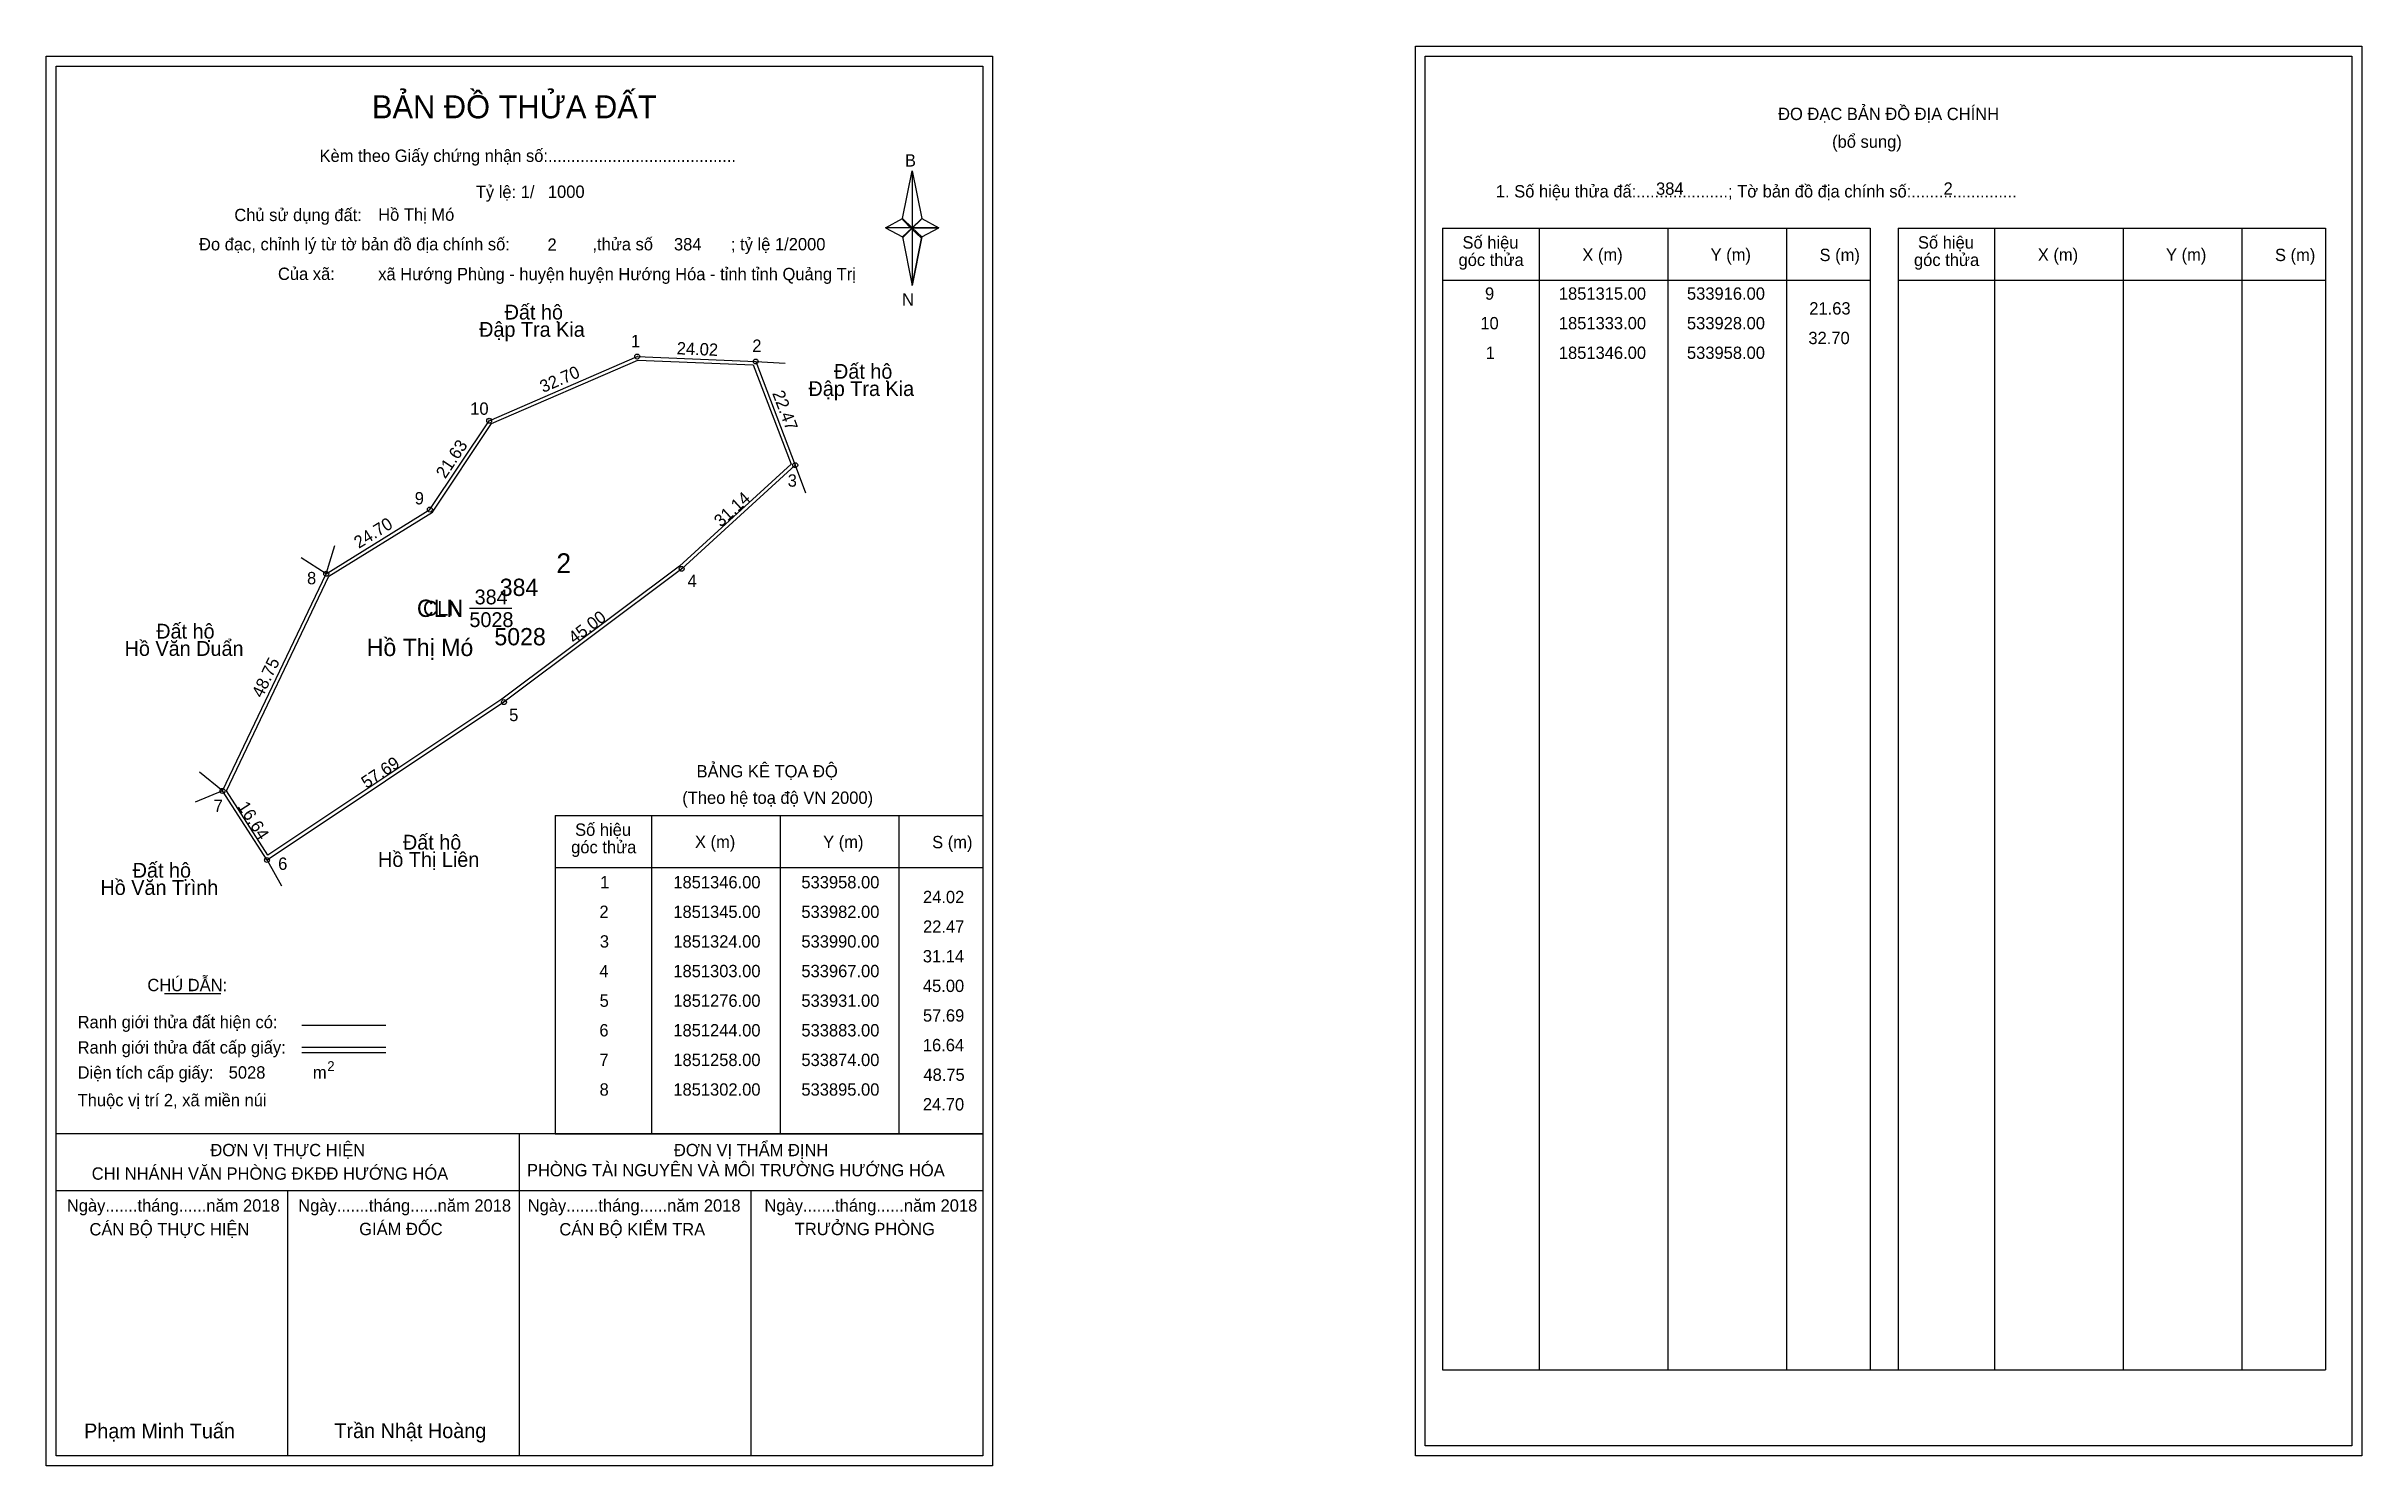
# Model space of a CAD drawing. Extents: x 533838 to 534307, y 1851121 to 1851409.
import ezdxf

# ---------------------------------------------------------------- set-up
doc = ezdxf.new("R2010")
doc.units = 0
for name, color, linetype in [('Level 1', 7, 'Continuous'), ('Level 10', 7, 'Continuous'), ('Level 11', 7, 'Continuous'), ('Level 13', 7, 'Continuous'), ('Level 2', 7, 'Continuous'), ('Level 27', 7, 'Continuous'), ('Level 3', 7, 'Continuous'), ('Level 36', 7, 'Continuous'), ('Level 4', 7, 'Continuous'), ('Level 49', 7, 'Continuous'), ('Level 5', 7, 'Continuous'), ('Level 53', 7, 'Continuous'), ('Level 55', 7, 'Continuous'), ('Level 6', 7, 'Continuous'), ('Level 63', 7, 'Continuous'), ('Level 7', 7, 'Continuous'), ('Level 9', 7, 'Continuous')]:
    doc.layers.add(name, color=color, linetype=linetype)

msp = doc.modelspace()

# ---------------------------------------------------------------- linework, layer by layer
at = {"layer": 'Level 1'}
for p, q in [((533840.3, 1851404.86), (533840.3, 1851404.86)), ((534117.62, 1851406.86), (534117.62, 1851406.86)), ((534011.72, 1851373.98), (534013.69, 1851383.62)), ((534013.69, 1851383.62), (534013.69, 1851372.1)), ((534013.69, 1851383.62), (534015.65, 1851373.98)), ((534008.27, 1851372.1), (534011.72, 1851373.98)), ((534011.72, 1851373.98), (534013.69, 1851372.1)), ((534013.54, 1851371.88), (534011.72, 1851373.76)), ((534013.69, 1851372.1), (534011.72, 1851370.26)), ((534013.54, 1851371.88), (534011.72, 1851370.04)), ((534011.72, 1851370.04), (534013.54, 1851371.88)), ((534011.72, 1851370.26), (534013.69, 1851360.4)), ((534015.51, 1851373.76), (534013.54, 1851371.88)), ((534013.54, 1851371.88), (534015.51, 1851373.76)), ((534015.51, 1851370.04), (534013.54, 1851371.88)), ((534015.65, 1851373.98), (534013.69, 1851372.1)), ((534013.69, 1851372.1), (534013.69, 1851360.4)), ((534013.69, 1851372.1), (534019.1, 1851372.1)), ((534013.69, 1851372.1), (534015.65, 1851370.26)), ((534015.65, 1851370.26), (534013.69, 1851360.4)), ((534015.65, 1851370.26), (534019.1, 1851372.1)), ((534121.15, 1851372.01), (534207.75, 1851372.01)), ((534140.74, 1851140.74), (534140.74, 1851372.01)), ((534166.81, 1851140.74), (534166.81, 1851372.01)), ((534190.79, 1851372.01), (534190.79, 1851140.74)), ((534207.75, 1851372.01), (534207.75, 1851140.74)), ((534213.41, 1851372.01), (534300.01, 1851372.01)), ((534233, 1851140.74), (534233, 1851372.01)), ((534259.07, 1851140.74), (534259.07, 1851372.01)), ((534283.04, 1851372.01), (534283.04, 1851140.74)), ((534300.01, 1851372.01), (534300.01, 1851140.74)), ((534121.15, 1851361.48), (534207.75, 1851361.48)), ((534213.41, 1851361.48), (534300.01, 1851361.48)), ((533941.39, 1851253.04), (534027.99, 1851253.04)), ((533960.98, 1851188.51), (533960.98, 1851253.04)), ((533987.05, 1851188.51), (533987.05, 1851253.04)), ((534011.02, 1851253.04), (534011.02, 1851188.51)), ((533941.39, 1851242.51), (534027.99, 1851242.51)), ((533862.21, 1851216.93), (533873.62, 1851216.93)), ((533890.08, 1851210.52), (533907.09, 1851210.52)), ((533890.08, 1851206.08), (533907.09, 1851206.08)), ((533890.08, 1851204.98), (533907.09, 1851204.98)), ((533947.12, 1851188.51), (533840.29, 1851188.51)), ((534027.99, 1851188.51), (533923.15, 1851188.51)), ((533934.14, 1851123.29), (533934.14, 1851188.51)), ((533941.39, 1851188.51), (534027.99, 1851188.51)), ((534027.99, 1851176.96), (533840.29, 1851176.96)), ((533887.22, 1851123.29), (533887.22, 1851176.96)), ((533981.07, 1851123.29), (533981.07, 1851176.96)), ((534121.15, 1851140.74), (534300.01, 1851140.74)), ((534027.99, 1851123.29), (534027.99, 1851123.29)), ((534305.32, 1851125.29), (534305.32, 1851125.29))]:
    msp.add_line(p, q, dxfattribs=at)
for points in [[(534011.72, 1851373.98), (534013.69, 1851383.62), (534013.69, 1851372.1)], [(534008.27, 1851372.1), (534011.72, 1851370.26), (534013.69, 1851372.1)], [(534013.69, 1851372.1), (534015.65, 1851373.98), (534019.1, 1851372.1)], [(534013.69, 1851372.1), (534013.69, 1851360.4), (534015.65, 1851370.26)]]:
    msp.add_lwpolyline(points, close=True, dxfattribs=at)
at = {"layer": 'Level 10'}
for points in [[(533883, 1851244), (533874, 1851258), (533895, 1851302), (533916, 1851315), (533928, 1851333), (533958, 1851346), (533982, 1851345), (533990, 1851324), (533967, 1851303), (533931, 1851276)], [(533883.2, 1851244.98), (533874.8, 1851258.05), (533895.54, 1851301.51), (533916.5, 1851314.48), (533928.47, 1851332.44), (533958.13, 1851345.29), (533981.51, 1851344.32), (533989.18, 1851324.2), (533966.55, 1851303.54), (533930.6, 1851276.57)]]:
    msp.add_lwpolyline(points, close=True, dxfattribs=at)
at = {"layer": 'Level 11'}
for centre in [(533958, 1851346), (533982, 1851345), (533928, 1851333), (533990, 1851324), (533916, 1851315), (533895, 1851302), (533967, 1851303), (533931, 1851276), (533874, 1851258), (533883, 1851244), (533883, 1851244)]:
    msp.add_circle(centre, 0.5, dxfattribs=at)
at = {"layer": 'Level 27'}
for p, q in [((533982, 1851345), (533987.99, 1851344.68)), ((533990, 1851324), (533992.11, 1851318.38)), ((533895, 1851302), (533889.94, 1851305.22)), ((533895, 1851302), (533896.74, 1851307.74)), ((533874, 1851258), (533868.44, 1851255.75)), ((533874, 1851258), (533869.33, 1851261.77)), ((533883, 1851244), (533885.96, 1851238.78))]:
    msp.add_line(p, q, dxfattribs=at)
at = {"layer": 'Level 3'}
for p, q in [((534121.15, 1851372.01), (534121.15, 1851140.74)), ((534213.41, 1851372.01), (534213.41, 1851140.74)), ((533941.39, 1851253.04), (533941.39, 1851188.51))]:
    msp.add_line(p, q, dxfattribs=at)
at = {"layer": 'Level 63'}
for points in [[(534115.62, 1851408.86), (534307.32, 1851408.86), (534307.32, 1851123.29), (534115.62, 1851123.29)], [(533838.29, 1851406.86), (534029.99, 1851406.86), (534029.99, 1851121.29), (533838.29, 1851121.29)], [(533840.29, 1851404.86), (534027.99, 1851404.86), (534027.99, 1851123.29), (533840.29, 1851123.29)], [(534117.62, 1851406.86), (534305.32, 1851406.86), (534305.32, 1851125.29), (534117.62, 1851125.29)]]:
    msp.add_lwpolyline(points, close=True, dxfattribs=at)
at = {"layer": 'Level 9'}
msp.add_line((533924, 1851295), (533932.62, 1851295), dxfattribs=at)

# ---------------------------------------------------------------- texts
at = {"layer": 'Level 1'}
for s, height, p in [('BẢN ĐỒ THỬA ĐẤT', 4.6657, (533904.26, 1851394.27)), ('ĐO ĐẠC BẢN ĐỒ ĐỊA CHÍNH', 2.5, (534189.1, 1851393.92)), ('(bổ sung)', 2.5, (534200.04, 1851388.3)), ('Kèm theo Giấy chứng nhận số:.........................................', 2.5, (533893.64, 1851385.44)), ('B', 2.5, (534012.23, 1851384.5)), ('1. Số hiệu thửa đấ:....................; Tờ bản đồ địa chính số:.......................', 2.5, (534131.93, 1851378.24)), ('Chủ sử dụng đất:', 2.5, (533876.38, 1851373.45)), ('Đo đạc, chỉnh lý từ tờ bản đồ địa chính số:                  ,thửa số                 ; tỷ lệ 1/2000', 2.5, (533869.23, 1851367.52)), ('Số hiệu', 2.5, (534125.17, 1851367.88)), ('Số hiệu', 2.5, (534217.43, 1851367.88)), ('góc thửa', 2.5, (534124.37, 1851364.35)), ('X (m)', 2.5, (534149.45, 1851365.4)), ('Y (m)', 2.5, (534175.43, 1851365.4)), ('S (m)', 2.5, (534197.5, 1851365.35)), ('góc thửa', 2.5, (534216.63, 1851364.35)), ('X (m)', 2.5, (534241.71, 1851365.4)), ('Y (m)', 2.5, (534267.68, 1851365.4)), ('S (m)', 2.5, (534289.76, 1851365.35)), ('Của xã:', 2.5, (533885.22, 1851361.52)), ('N', 2.5, (534011.63, 1851356.33)), ('BẢNG KÊ TỌA ĐỘ', 2.5, (533970.02, 1851260.74)), ('(Theo hệ toạ độ VN 2000)', 2.5, (533967.12, 1851255.38)), ('góc thửa', 2.5, (533944.61, 1851245.37)), ('Số hiệu', 2.5, (533945.41, 1851248.9)), ('X (m)', 2.5, (533969.69, 1851246.43)), ('Y (m)', 2.5, (533995.66, 1851246.43)), ('S (m)', 2.5, (534017.74, 1851246.38)), ('CHÚ DẪN:', 2.5, (533858.77, 1851217.43)), ('Ranh giới thửa đất hiện có:', 2.5, (533844.64, 1851209.93)), ('Ranh giới thửa đất cấp giấy:', 2.5, (533844.64, 1851204.79)), ('Diện tích cấp giấy:', 2.5, (533844.64, 1851199.71)), ('m', 2.5, (533892.3, 1851199.73)), ('2', 2, (533895.2, 1851201.24)), ('Thuộc vị trí 2, xã miền núi', 2.5, (533844.64, 1851194.11)), ('ĐƠN VỊ THỰC HIỆN', 2.5, (533871.53, 1851183.99)), ('ĐƠN VỊ THẨM ĐỊNH', 2.5, (533965.43, 1851183.99)), ('CHI NHÁNH VĂN PHÒNG ĐKĐĐ HƯỚNG HÓA', 2.5, (533847.49, 1851179.23)), ('PHÒNG TÀI NGUYÊN VÀ MÔI TRƯỜNG HƯỚNG HÓA', 2.5, (533935.66, 1851179.92)), ('Ngày.......tháng......năm 2018', 2.5, (533842.46, 1851172.76)), ('Ngày.......tháng......năm 2018', 2.5, (533889.33, 1851172.76)), ('Ngày.......tháng......năm 2018', 2.5, (533935.81, 1851172.76)), ('Ngày.......tháng......năm 2018', 2.5, (533983.77, 1851172.76)), ('CÁN BỘ THỰC HIỆN', 2.5, (533847.04, 1851167.94)), ('GIÁM ĐỐC', 2.5, (533901.68, 1851168)), ('CÁN BỘ KIỂM TRA', 2.5, (533942.22, 1851167.94)), ('TRƯỞNG PHÒNG', 2.5, (533989.91, 1851168)), ('Phạm Minh Tuấn', 3, (533845.95, 1851126.83)), ('Trần Nhật Hoàng', 3, (533896.65, 1851126.88))]:
    msp.add_text(s, height=height, dxfattribs=at).set_placement(p)
at = {"layer": 'Level 11'}
msp.add_text('Tỷ lệ: 1/', height=2.5, dxfattribs=at).set_placement((533925.3, 1851378.13))
at = {"layer": 'Level 13'}
for s, p in [('CLN', (533914.61, 1851293.5)), ('384', (533925.06, 1851295.8)), ('5028', (533924, 1851291.2))]:
    msp.add_text(s, height=3, dxfattribs=at).set_placement(p)
at = {"layer": 'Level 2'}
msp.add_text('Hồ Thị Mó', height=3.5, dxfattribs=at).set_placement((533903.2, 1851285.33))
at = {"layer": 'Level 3'}
msp.add_text('CLN', height=3.5, dxfattribs=at).set_placement((533913.37, 1851293.25))
at = {"layer": 'Level 36'}
for s, p in [('Đất hộ', (533931.14, 1851353.51)), ('Đập Tra Kia', (533925.97, 1851350.01)), ('Đất hộ', (533997.86, 1851341.51)), ('Đập Tra Kia', (533992.69, 1851338.01)), ('Đất hộ', (533860.56, 1851288.86)), ('Hồ Văn Duẩn', (533854.16, 1851285.36)), ('Đất hộ', (533910.54, 1851246.11)), ('Đất hộ', (533855.79, 1851240.43)), ('Hồ Thị Liên', (533905.49, 1851242.61)), ('Hồ Văn Trình', (533849.26, 1851236.93))]:
    msp.add_text(s, height=3, dxfattribs=at).set_placement(p)
at = {"layer": 'Level 4'}
msp.add_text('384', height=3.5, dxfattribs=at).set_placement((533930.15, 1851297.5))
at = {"layer": 'Level 49'}
for s, rotation, p in [('24.02', 357.6141, (533965.96, 1851346.47)), ('32.70', 23.4287, (533938.93, 1851338.61)), ('22.47', 290.8545, (533985.3, 1851338.59)), ('21.63', 56.3099, (533919.11, 1851321.11)), ('31.14', 42.3974, (533974.94, 1851311.33)), ('24.70', 31.7595, (533901.6, 1851307.03)), ('45.00', 36.8699, (533945.25, 1851287.69)), ('48.75', 64.4861, (533882.04, 1851276.7)), ('57.69', 33.6901, (533903.16, 1851258.4)), ('16.64', 302.7352, (533876.96, 1851254.87))]:
    msp.add_text(s, height=2.5, rotation=rotation, dxfattribs=at).set_placement(p)
at = {"layer": 'Level 5'}
msp.add_text('5028', height=3.5, dxfattribs=at).set_placement((533929.06, 1851287.5))
at = {"layer": 'Level 53'}
for s, p in [('9', (534129.73, 1851357.52)), ('1851315.00', (534144.69, 1851357.52)), ('533916.00', (534170.64, 1851357.52)), ('21.63', (534195.42, 1851354.52)), ('10', (534128.79, 1851351.52)), ('1851333.00', (534144.69, 1851351.52)), ('533928.00', (534170.64, 1851351.52)), ('32.70', (534195.24, 1851348.52)), ('1', (534129.87, 1851345.52)), ('1851346.00', (534144.69, 1851345.52)), ('533958.00', (534170.64, 1851345.52)), ('1', (533950.49, 1851238.26)), ('1851346.00', (533965.31, 1851238.26)), ('533958.00', (533991.25, 1851238.26)), ('2', (533950.34, 1851232.26)), ('1851345.00', (533965.31, 1851232.26)), ('533982.00', (533991.25, 1851232.26)), ('24.02', (534015.88, 1851235.26)), ('22.47', (534015.89, 1851229.26)), ('3', (533950.42, 1851226.26)), ('1851324.00', (533965.31, 1851226.26)), ('533990.00', (533991.25, 1851226.26)), ('31.14', (534015.85, 1851223.26)), ('4', (533950.33, 1851220.26)), ('1851303.00', (533965.31, 1851220.26)), ('533967.00', (533991.25, 1851220.26)), ('45.00', (534015.86, 1851217.26)), ('5', (533950.38, 1851214.26)), ('1851276.00', (533965.31, 1851214.26)), ('533931.00', (533991.25, 1851214.26)), ('6', (533950.33, 1851208.26)), ('1851244.00', (533965.31, 1851208.26)), ('533883.00', (533991.25, 1851208.26)), ('57.69', (534015.88, 1851211.26)), ('16.64', (534015.85, 1851205.26)), ('7', (533950.34, 1851202.26)), ('1851258.00', (533965.31, 1851202.26)), ('533874.00', (533991.25, 1851202.26)), ('48.75', (534015.97, 1851199.26)), ('8', (533950.37, 1851196.26)), ('1851302.00', (533965.31, 1851196.26)), ('533895.00', (533991.25, 1851196.26)), ('24.70', (534015.86, 1851193.26))]:
    msp.add_text(s, height=2.5, dxfattribs=at).set_placement(p)
at = {"layer": 'Level 55'}
for s, height, p in [('1', 0.4, (533957.89, 1851346)), ('0', 0.11, (533957.96, 1851345.89)), ('0', 0.11, (533957.96, 1851345.89)), ('2', 0.4, (533981.86, 1851345)), ('0', 0.11, (533981.96, 1851344.89)), ('0', 0.11, (533981.96, 1851344.89)), ('0', 0.11, (533981.96, 1851344.89)), ('10', 0.4, (533927.72, 1851333)), ('0', 0.11, (533927.96, 1851332.89)), ('0', 0.11, (533927.96, 1851332.89)), ('387', 0.11, (533989.88, 1851323.89)), ('3', 0.4, (533989.88, 1851324)), ('0', 0.11, (533989.96, 1851323.89)), ('9', 0.4, (533915.86, 1851315)), ('0', 0.11, (533915.96, 1851314.89)), ('0', 0.11, (533915.96, 1851314.89)), ('8', 0.4, (533894.87, 1851302)), ('0', 0.11, (533894.96, 1851301.89)), ('0', 0.11, (533894.96, 1851301.89)), ('0', 0.11, (533894.96, 1851301.89)), ('0', 0.11, (533894.96, 1851301.89)), ('4', 0.4, (533966.86, 1851303)), ('387', 0.11, (533966.88, 1851302.89)), ('5', 0.4, (533930.87, 1851276)), ('387', 0.11, (533930.88, 1851275.89)), ('7', 0.4, (533873.87, 1851258)), ('398', 0.11, (533873.88, 1851257.89)), ('0', 0.11, (533873.96, 1851257.89)), ('0', 0.11, (533873.96, 1851257.89)), ('6', 0.4, (533882.86, 1851244)), ('387', 0.11, (533882.88, 1851243.89)), ('398', 0.11, (533882.88, 1851243.89))]:
    msp.add_text(s, height=height, dxfattribs=at).set_placement(p)
at = {"layer": 'Level 6'}
for s, p in [('1000', (533939.9, 1851378.15)), ('384', (534164.38, 1851378.78)), ('2', (534222.62, 1851378.8)), ('Hồ Thị Mó', (533905.52, 1851373.51)), ('2', (533939.82, 1851367.43)), ('384', (533965.44, 1851367.51)), ('xã Hướng Phùng - huyện huyện Hướng Hóa - tỉnh tỉnh Quảng Trị', (533905.53, 1851361.47)), ('5028', (533875.24, 1851199.72))]:
    msp.add_text(s, height=2.5, dxfattribs=at).set_placement(p)
at = {"layer": 'Level 7'}
msp.add_text('2', height=4, dxfattribs=at).set_placement((533941.62, 1851302.14))
at = {"layer": 'Level 9'}
for s, p in [('1', (533956.72, 1851347.9)), ('2', (533981.31, 1851346.95)), ('10', (533924.17, 1851334.21)), ('9', (533912.93, 1851316.05)), ('3', (533988.48, 1851319.64)), ('8', (533891.11, 1851299.87)), ('4', (533968.18, 1851299.29)), ('5', (533932.05, 1851272.14)), ('7', (533872.19, 1851253.7)), ('6', (533885.26, 1851242.01))]:
    msp.add_text(s, height=2.5, dxfattribs=at).set_placement(p)

doc.saveas('drawing.dxf')
